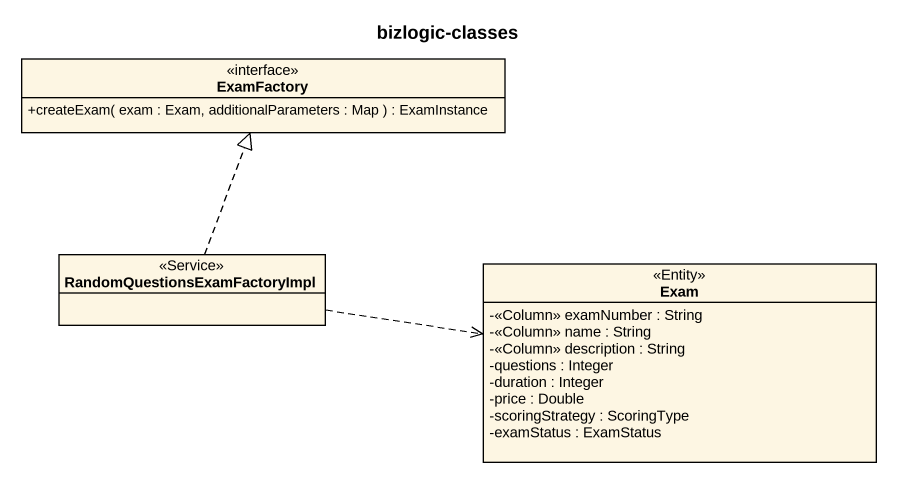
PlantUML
@startuml
title bizlogic-classes
hide circle
hide empty members
skinparam classAttributeIconSize 0
interface ExamFactory {
  +createExam( exam : Exam, additionalParameters : Map ) : ExamInstance
}
class "RandomQuestionsExamFactoryImpl" as RandomQuestionsExamFactoryIm <<Service>>
class Exam <<Entity>> {
  -<<Column>> examNumber : String
  -<<Column>> name : String
  -<<Column>> description : String
  -questions : Integer
  -duration : Integer
  -price : Double
  -scoringStrategy : ScoringType
  -examStatus : ExamStatus
}
RandomQuestionsExamFactoryIm .up.|> ExamFactory
RandomQuestionsExamFactoryIm .right.> Exam
@enduml
